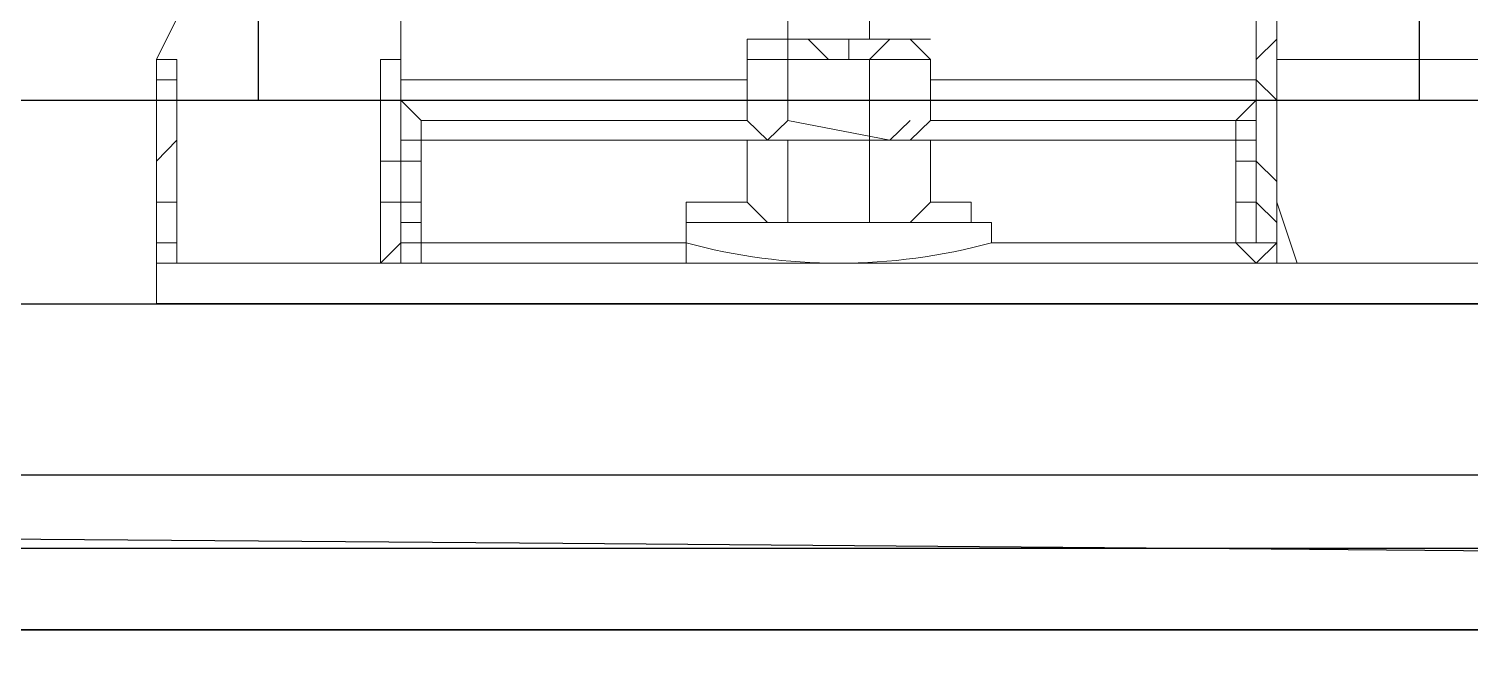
# Model space of a CAD drawing. Header units: millimetres. Extents: x -45 to 90, y -17 to 16.
# Drawn here: x 3.0701 to 3.3945, y 0.706 to 0.8504 of the extents above; entities that cross this region are included whole.
import ezdxf

# ---------------------------------------------------------------- set-up
doc = ezdxf.new("R2010")
doc.units = ezdxf.units.MM
doc.header["$PDMODE"] = 3
doc.layers.add('PDF_Geometry', color=7, linetype='Continuous')

msp = doc.modelspace()

# ---------------------------------------------------------------- linework, layer by layer
at = {"color": 2}
msp.add_line((0, 0.7499999999999999), (53.43249270101111, 0.7499999999999999), dxfattribs=at)
at = {"color": 4}
for centre in [(3.247827668383774, 0), (3.247779592341888, -0.01593720788543578)]:
    msp.add_circle(centre, 1.75, dxfattribs=at)
at = {"color": 2}
msp.add_arc((-0.8299078867111459, -500.0575441314289), 500.8082327987975, 85.23527227767397, 89.90491059240169, dxfattribs=at)
at = {"color": 4}
msp.add_point((3.253106679055592, 1.749992037709408), dxfattribs=at)
at = {"layer": 'PDF_Geometry', "lineweight": 25}
for points in [[(3.121785134642116, 0.8343096835607429), (3.121785134642116, 1.306473955026439), (3.383079925647401, 1.301889835885996), (3.383079925647401, 0.8343096835607429)], [(-0.4813325097465944, 0.8343096835607429), (14.6737653685601, 0.8343096835607429)], [(-0.8068049687180903, 0.7884684921563079), (-0.7472114198923184, 0.7884684921563079), (16.71828250519796, 0.7884684921563079), (16.77787605402374, 0.7884684921563079)], [(9.663323148055198, 0.7107294717329506), (9.250752425415264, 0.7151225859092092), (9.140733566044618, 0.7197067050496523), (9.062803540657079, 0.7197067050496523), (8.5402139586465, 0.7288749433305397), (8.462283933258961, 0.7334590624709841), (8.283503286781656, 0.7334590624709841), (7.682983679383537, 0.7334590624709841), (-0.004584119140449246, 0.7334590624709841)], [(16.09025818295719, 0.430907199201704), (14.54082591348724, 0.4815235147107692), (12.95013657175329, 0.5271737011510197), (10.61223581012703, 0.5867672499767866), (8.278919167641217, 0.6326084413812229), (7.682983679383537, 0.6463607988025547), (3.988183652185959, 0.692201990206991), (0.2979677441288298, 0.7151225859092092), (0.1971171230390733, 0.7151225859092092), (-0.004584119140449246, 0.7151225859092092), (0.1971171230390733, 0.7151225859092092), (7.682983679383537, 0.7151225859092092), (8.278919167641217, 0.7059543476283217), (10.61681992926747, 0.6601131562238867), (12.95013657175329, 0.6005196073981172), (14.54082591348724, 0.554678415993681), (16.09025818295719, 0.5042531054488015), (16.25528647201316, 0.4996689863083584), (16.71369838605752, 0.4815235147107692), (16.7732919348833, 0.4815235147107692)]]:
    msp.add_lwpolyline(points, dxfattribs=at)
at = {"layer": 'PDF_Geometry', "lineweight": 18}
for points in [[(3.24097223229365, 0.8939032323865111), (3.24097223229365, 0.8480620409820749)], [(3.24097223229365, 0.8939032323865111), (3.24097223229365, 0.8480620409820749)], [(3.259308708855428, 0.8480620409820749), (3.259308708855428, 0.8939032323865111)], [(3.259308708855428, 0.8480620409820749), (3.259308708855428, 0.8939032323865111)], [(3.153873968625222, 0.8480620409820749), (3.153873968625222, 0.8526461601225179)], [(3.401416402209178, 0.8434779218416318), (3.401416402209178, 0.8526461601225179), (3.350991091664305, 0.8526461601225179), (3.350991091664305, 0.8480620409820749), (3.350991091664305, 0.8434779218416318), (3.350991091664305, 0.8480620409820749), (3.350991091664305, 0.8526461601225179), (3.401416402209178, 0.8526461601225179)], [(3.23638811315321, 0.8480620409820749), (3.24097223229365, 0.8480620409820749), (3.245556351434099, 0.8480620409820749), (3.250140470574539, 0.8480620409820749), (3.254724589714988, 0.8480620409820749), (3.259308708855428, 0.8480620409820749), (3.263892827995877, 0.8480620409820749), (3.268476947136317, 0.8480620409820749), (3.263892827995877, 0.8480620409820749), (3.259308708855428, 0.8434779218416318), (3.254724589714988, 0.8434779218416318), (3.250140470574539, 0.8434779218416318), (3.245556351434099, 0.8434779218416318), (3.24097223229365, 0.8434779218416318), (3.24097223229365, 0.8480620409820749)], [(3.23638811315321, 0.8480620409820749), (3.24097223229365, 0.8480620409820749), (3.245556351434099, 0.8480620409820749), (3.250140470574539, 0.8480620409820749), (3.254724589714988, 0.8480620409820749), (3.259308708855428, 0.8480620409820749), (3.263892827995877, 0.8480620409820749), (3.268476947136317, 0.8480620409820749), (3.263892827995877, 0.8480620409820749), (3.259308708855428, 0.8434779218416318), (3.254724589714988, 0.8434779218416318), (3.250140470574539, 0.8434779218416318), (3.245556351434099, 0.8434779218416318), (3.24097223229365, 0.8434779218416318), (3.24097223229365, 0.8480620409820749)], [(3.24097223229365, 0.8480620409820749), (3.245556351434099, 0.8480620409820749), (3.250140470574539, 0.8480620409820749), (3.254724589714988, 0.8480620409820749), (3.259308708855428, 0.8480620409820749), (3.263892827995877, 0.8480620409820749), (3.259308708855428, 0.8480620409820749), (3.254724589714988, 0.8480620409820749), (3.254724589714988, 0.8434779218416318), (3.250140470574539, 0.8434779218416318), (3.245556351434099, 0.8480620409820749)], [(3.24097223229365, 0.8480620409820749), (3.245556351434099, 0.8480620409820749), (3.250140470574539, 0.8480620409820749), (3.254724589714988, 0.8480620409820749), (3.259308708855428, 0.8480620409820749), (3.263892827995877, 0.8480620409820749), (3.259308708855428, 0.8480620409820749), (3.254724589714988, 0.8480620409820749), (3.254724589714988, 0.8434779218416318), (3.250140470574539, 0.8434779218416318), (3.245556351434099, 0.8480620409820749)], [(3.268476947136317, 0.8480620409820749), (3.273061066276766, 0.8434779218416318), (3.268476947136317, 0.8434779218416318), (3.259308708855428, 0.8434779218416318), (3.268476947136317, 0.8434779218416318), (3.273061066276766, 0.8434779218416318), (3.268476947136317, 0.8480620409820749), (3.273061066276766, 0.8480620409820749)], [(3.263892827995877, 0.8253324502440424), (3.268476947136317, 0.8297255644202999), (3.263892827995877, 0.8253324502440424), (3.24097223229365, 0.8297255644202999), (3.24097223229365, 0.8434779218416318), (3.24097223229365, 0.8297255644202999)], [(3.0988645389399, 0.8388938027011873), (3.0988645389399, 0.8343096835607429), (3.0988645389399, 0.8113890878585259), (3.0988645389399, 0.8022208495776374), (3.103448658080348, 0.8022208495776374), (3.0988645389399, 0.8022208495776374), (3.0988645389399, 0.8113890878585259), (3.103448658080348, 0.8113890878585259), (3.0988645389399, 0.8113890878585259), (3.0988645389399, 0.8343096835607429), (3.0988645389399, 0.8388938027011873), (3.103448658080348, 0.8388938027011873), (3.0988645389399, 0.8388938027011873), (3.103448658080348, 0.8388938027011873), (3.0988645389399, 0.8388938027011873), (3.103448658080348, 0.8388938027011873)], [(3.231803994012761, 0.8388938027011873), (3.153873968625222, 0.8388938027011873)], [(3.231803994012761, 0.8388938027011873), (3.153873968625222, 0.8388938027011873)], [(3.346406972523856, 0.8388938027011873), (3.273061066276766, 0.8388938027011873)], [(3.346406972523856, 0.8388938027011873), (3.273061066276766, 0.8388938027011873)], [(3.103448658080348, 0.8343096835607429), (3.0988645389399, 0.8343096835607429)], [(3.341822853383416, 0.8022208495776374), (3.346406972523856, 0.7976367304371954), (3.350991091664305, 0.8022208495776374), (3.346406972523856, 0.8022208495776374), (3.346406972523856, 0.8068049687180817), (3.346406972523856, 0.8113890878585259), (3.341822853383416, 0.8113890878585259), (3.341822853383416, 0.8205573261394136), (3.346406972523856, 0.8205573261394136), (3.346406972523856, 0.8297255644202999), (3.346406972523856, 0.8343096835607429), (3.350991091664305, 0.8343096835607429), (3.346406972523856, 0.8343096835607429), (3.350991091664305, 0.8343096835607429), (3.346406972523856, 0.8343096835607429), (3.350991091664305, 0.8343096835607429), (3.350991091664305, 0.8297255644202999), (3.350991091664305, 0.8253324502440424), (3.350991091664305, 0.8159732069989692), (3.346406972523856, 0.8205573261394136), (3.346406972523856, 0.8113890878585259), (3.341822853383416, 0.8113890878585259), (3.341822853383416, 0.8022208495776374), (3.346406972523856, 0.8022208495776374), (3.346406972523856, 0.8068049687180817), (3.346406972523856, 0.8022208495776374), (3.341822853383416, 0.8022208495776374), (3.346406972523856, 0.8022208495776374)], [(3.355575210804744, 0.7976367304371954), (3.350991091664305, 0.7976367304371954), (3.350991091664305, 0.8022208495776374), (3.350991091664305, 0.7976367304371954), (3.355575210804744, 0.7976367304371954), (3.350991091664305, 0.8113890878585259), (3.350991091664305, 0.8159732069989692), (3.350991091664305, 0.8205573261394136), (3.350991091664305, 0.8297255644202999), (3.350991091664305, 0.8343096835607429), (3.350991091664305, 0.8297255644202999), (3.350991091664305, 0.8205573261394136), (3.350991091664305, 0.8159732069989692), (3.350991091664305, 0.8113890878585259)], [(3.153873968625222, 0.8297255644202999), (3.153873968625222, 0.8253324502440424), (3.158458087765671, 0.8253324502440424), (3.158458087765671, 0.8205573261394136), (3.158458087765671, 0.8253324502440424), (3.153873968625222, 0.8253324502440424)], [(3.163042206906111, 0.8297255644202999), (3.158458087765671, 0.8297255644202999)], [(3.163042206906111, 0.8297255644202999), (3.158458087765671, 0.8297255644202999)], [(3.163042206906111, 0.8297255644202999), (3.158458087765671, 0.8297255644202999)], [(3.346406972523856, 0.8297255644202999), (3.341822853383416, 0.8297255644202999)], [(3.231803994012761, 0.8113890878585259), (3.227219874872322, 0.8113890878585259), (3.222635755731873, 0.8113890878585259), (3.218051636591433, 0.8113890878585259), (3.218051636591433, 0.8068049687180817), (3.222635755731873, 0.8068049687180817), (3.227219874872322, 0.8068049687180817), (3.231803994012761, 0.8068049687180817), (3.23638811315321, 0.8068049687180817), (3.24097223229365, 0.8068049687180817), (3.245556351434099, 0.8068049687180817), (3.250140470574539, 0.8068049687180817), (3.254724589714988, 0.8068049687180817), (3.259308708855428, 0.8068049687180817), (3.263892827995877, 0.8068049687180817), (3.268476947136317, 0.8068049687180817), (3.273061066276766, 0.8068049687180817), (3.277645185417205, 0.8068049687180817), (3.282229304557645, 0.8068049687180817), (3.286813423698093, 0.8068049687180817), (3.282229304557645, 0.8068049687180817), (3.282229304557645, 0.8113890878585259), (3.277645185417205, 0.8113890878585259), (3.273061066276766, 0.8113890878585259), (3.277645185417205, 0.8113890878585259), (3.282229304557645, 0.8113890878585259), (3.282229304557645, 0.8068049687180817), (3.286813423698093, 0.8068049687180817), (3.286813423698093, 0.8022208495776374), (3.286813423698093, 0.8068049687180817), (3.282229304557645, 0.8068049687180817), (3.277645185417205, 0.8068049687180817), (3.273061066276766, 0.8068049687180817), (3.268476947136317, 0.8068049687180817), (3.263892827995877, 0.8068049687180817), (3.259308708855428, 0.8068049687180817), (3.254724589714988, 0.8068049687180817), (3.250140470574539, 0.8068049687180817), (3.245556351434099, 0.8068049687180817), (3.24097223229365, 0.8068049687180817), (3.23638811315321, 0.8068049687180817), (3.231803994012761, 0.8068049687180817), (3.227219874872322, 0.8068049687180817), (3.222635755731873, 0.8068049687180817), (3.218051636591433, 0.8068049687180817), (3.218051636591433, 0.8113890878585259), (3.222635755731873, 0.8113890878585259), (3.227219874872322, 0.8113890878585259), (3.231803994012761, 0.8113890878585259), (3.231803994012761, 0.8253324502440424), (3.231803994012761, 0.8113890878585259), (3.23638811315321, 0.8068049687180817), (3.24097223229365, 0.8068049687180817), (3.23638811315321, 0.8068049687180817)], [(3.23638811315321, 0.8253324502440424), (3.24097223229365, 0.8253324502440424), (3.245556351434099, 0.8253324502440424), (3.250140470574539, 0.8253324502440424), (3.254724589714988, 0.8253324502440424), (3.259308708855428, 0.8253324502440424), (3.263892827995877, 0.8253324502440424), (3.259308708855428, 0.8253324502440424), (3.254724589714988, 0.8253324502440424), (3.250140470574539, 0.8253324502440424), (3.245556351434099, 0.8253324502440424), (3.24097223229365, 0.8253324502440424)], [(3.23638811315321, 0.8253324502440424), (3.24097223229365, 0.8253324502440424), (3.245556351434099, 0.8253324502440424), (3.250140470574539, 0.8253324502440424), (3.254724589714988, 0.8253324502440424), (3.259308708855428, 0.8253324502440424), (3.263892827995877, 0.8253324502440424), (3.259308708855428, 0.8253324502440424), (3.254724589714988, 0.8253324502440424), (3.250140470574539, 0.8253324502440424), (3.245556351434099, 0.8253324502440424), (3.24097223229365, 0.8253324502440424)], [(3.263892827995877, 0.8068049687180817), (3.268476947136317, 0.8068049687180817), (3.263892827995877, 0.8068049687180817), (3.24097223229365, 0.8068049687180817), (3.24097223229365, 0.8253324502440424), (3.24097223229365, 0.8068049687180817)], [(3.273061066276766, 0.8253324502440424), (3.273061066276766, 0.8113890878585259), (3.268476947136317, 0.8068049687180817), (3.259308708855428, 0.8068049687180817), (3.259308708855428, 0.8253324502440424), (3.268476947136317, 0.8253324502440424), (3.273061066276766, 0.8253324502440424), (3.268476947136317, 0.8253324502440424)], [(3.163042206906111, 0.8022208495776374), (3.158458087765671, 0.8022208495776374), (3.158458087765671, 0.8113890878585259), (3.153873968625222, 0.8113890878585259), (3.153873968625222, 0.8205573261394136), (3.153873968625222, 0.8159732069989692), (3.153873968625222, 0.8205573261394136), (3.149289849484783, 0.8205573261394136), (3.153873968625222, 0.8205573261394136), (3.153873968625222, 0.8159732069989692), (3.153873968625222, 0.8113890878585259), (3.158458087765671, 0.8113890878585259), (3.158458087765671, 0.8022208495776374)], [(3.153873968625222, 0.8068049687180817), (3.153873968625222, 0.8022208495776374), (3.158458087765671, 0.8022208495776374), (3.158458087765671, 0.8068049687180817)], [(3.218051636591433, 0.8022208495776374), (3.218051636591433, 0.7976367304371954), (3.222635755731873, 0.7976367304371954), (3.218051636591433, 0.7976367304371954), (3.218051636591433, 0.8022208495776374), (3.218051636591433, 0.8068049687180817)], [(3.23638811315321, 0.8068049687180817), (3.24097223229365, 0.8068049687180817), (3.245556351434099, 0.8068049687180817), (3.250140470574539, 0.8068049687180817), (3.254724589714988, 0.8068049687180817), (3.259308708855428, 0.8068049687180817), (3.263892827995877, 0.8068049687180817), (3.259308708855428, 0.8068049687180817), (3.254724589714988, 0.8068049687180817), (3.250140470574539, 0.8068049687180817), (3.245556351434099, 0.8068049687180817), (3.24097223229365, 0.8068049687180817), (3.23638811315321, 0.8068049687180817), (3.231803994012761, 0.8068049687180817)], [(3.153873968625222, 0.7976367304371954), (3.149289849484783, 0.7976367304371954), (3.153873968625222, 0.8022208495776374), (3.149289849484783, 0.7976367304371954)], [(3.286813423698093, 0.8022208495776374), (3.341822853383416, 0.8022208495776374)], [(3.222635755731873, 0.7976367304371954), (3.218051636591433, 0.7976367304371954)], [(3.291397542838533, 0.7976367304371954), (3.286813423698093, 0.7976367304371954)], [(3.291397542838533, 0.7976367304371954), (3.286813423698093, 0.7976367304371954)]]:
    msp.add_lwpolyline(points, close=True, dxfattribs=at)
for points in [[(3.149289849484783, 0.8434779218416318), (3.149289849484783, 0.8343096835607429), (3.149289849484783, 0.8297255644202999), (3.149289849484783, 0.8205573261394136), (3.149289849484783, 0.8159732069989692), (3.149289849484783, 0.8113890878585259), (3.149289849484783, 0.7976367304371954), (3.103448658080348, 0.7976367304371954), (3.0988645389399, 0.7976367304371954), (3.0988645389399, 0.8022208495776374), (3.0988645389399, 0.7976367304371954), (3.0988645389399, 0.8205573261394136), (3.103448658080348, 0.8253324502440424), (3.103448658080348, 0.8434779218416318), (3.103448658080348, 0.8253324502440424), (3.0988645389399, 0.8205573261394136), (3.0988645389399, 0.7976367304371954), (3.103448658080348, 0.7976367304371954), (3.0988645389399, 0.7976367304371954), (3.0988645389399, 0.7884684921563079), (3.0988645389399, 0.7976367304371954), (3.103448658080348, 0.7976367304371954), (3.149289849484783, 0.7976367304371954), (3.149289849484783, 0.8113890878585259), (3.149289849484783, 0.8159732069989692), (3.149289849484783, 0.8205573261394136), (3.149289849484783, 0.8297255644202999), (3.149289849484783, 0.8343096835607429), (3.149289849484783, 0.8434779218416318), (3.153873968625222, 0.8434779218416318), (3.153873968625222, 0.8480620409820749), (3.153873968625222, 0.8388938027011873), (3.153873968625222, 0.8343096835607429), (3.153873968625222, 0.8434779218416318), (3.153873968625222, 0.8847349941056247)], [(3.153873968625222, 0.8847349941056247), (3.153873968625222, 0.8434779218416318), (3.153873968625222, 0.8343096835607429), (3.158458087765671, 0.8343096835607429), (3.153873968625222, 0.8343096835607429), (3.231803994012761, 0.8343096835607429), (3.153873968625222, 0.8343096835607429), (3.158458087765671, 0.8343096835607429)], [(3.396832283068729, 0.8434779218416318), (3.350991091664305, 0.8434779218416318), (3.350991091664305, 0.8343096835607429), (3.346406972523856, 0.8343096835607429), (3.346406972523856, 0.8434779218416318), (3.346406972523856, 0.8801508749651804), (3.350991091664305, 0.8801508749651804), (3.346406972523856, 0.8572302792629622), (3.346406972523856, 0.8526461601225179), (3.346406972523856, 0.8434779218416318), (3.346406972523856, 0.8388938027011873), (3.350991091664305, 0.8343096835607429), (3.346406972523856, 0.8343096835607429), (3.346406972523856, 0.8434779218416318), (3.346406972523856, 0.8801508749651804), (3.350991091664305, 0.8801508749651804), (3.346406972523856, 0.8572302792629622), (3.346406972523856, 0.8526461601225179), (3.346406972523856, 0.8434779218416318)], [(3.103448658080348, 0.8526461601225179), (3.0988645389399, 0.8434779218416318), (3.103448658080348, 0.8526461601225179)], [(3.153873968625222, 0.8526461601225179), (3.153873968625222, 0.8480620409820749), (3.153873968625222, 0.8526461601225179)], [(3.149289849484783, 0.8434779218416318), (3.153873968625222, 0.8434779218416318), (3.153873968625222, 0.8480620409820749), (3.153873968625222, 0.8388938027011873), (3.153873968625222, 0.8343096835607429), (3.153873968625222, 0.8297255644202999), (3.153873968625222, 0.8205573261394136), (3.158458087765671, 0.8205573261394136), (3.158458087765671, 0.8113890878585259), (3.153873968625222, 0.8113890878585259), (3.153873968625222, 0.8068049687180817), (3.153873968625222, 0.8022208495776374), (3.153873968625222, 0.8113890878585259), (3.149289849484783, 0.8113890878585259), (3.153873968625222, 0.8113890878585259), (3.153873968625222, 0.8022208495776374), (3.153873968625222, 0.8068049687180817), (3.153873968625222, 0.8113890878585259), (3.158458087765671, 0.8113890878585259), (3.158458087765671, 0.8205573261394136), (3.153873968625222, 0.8205573261394136), (3.153873968625222, 0.8297255644202999), (3.153873968625222, 0.8343096835607429), (3.158458087765671, 0.8343096835607429), (3.153873968625222, 0.8343096835607429), (3.158458087765671, 0.8343096835607429)], [(3.231803994012761, 0.8480620409820749), (3.23638811315321, 0.8480620409820749)], [(3.231803994012761, 0.8480620409820749), (3.231803994012761, 0.8434779218416318), (3.23638811315321, 0.8434779218416318), (3.24097223229365, 0.8434779218416318), (3.259308708855428, 0.8434779218416318)], [(3.231803994012761, 0.8480620409820749), (3.23638811315321, 0.8480620409820749)], [(3.231803994012761, 0.8480620409820749), (3.231803994012761, 0.8434779218416318), (3.23638811315321, 0.8434779218416318), (3.24097223229365, 0.8434779218416318), (3.259308708855428, 0.8434779218416318)], [(3.346406972523856, 0.8434779218416318), (3.350991091664305, 0.8480620409820749), (3.346406972523856, 0.8434779218416318), (3.346406972523856, 0.8388938027011873), (3.350991091664305, 0.8343096835607429), (3.346406972523856, 0.8343096835607429), (3.341822853383416, 0.8297255644202999), (3.273061066276766, 0.8297255644202999), (3.273061066276766, 0.8434779218416318), (3.273061066276766, 0.8297255644202999), (3.341822853383416, 0.8297255644202999), (3.273061066276766, 0.8297255644202999), (3.341822853383416, 0.8297255644202999), (3.341822853383416, 0.8253324502440424)], [(3.103448658080348, 0.8434779218416318), (3.0988645389399, 0.8434779218416318), (3.0988645389399, 0.8205573261394136)], [(3.103448658080348, 0.8434779218416318), (3.0988645389399, 0.8434779218416318), (3.0988645389399, 0.8205573261394136)], [(3.24097223229365, 0.8297255644202999), (3.23638811315321, 0.8253324502440424), (3.231803994012761, 0.8297255644202999), (3.231803994012761, 0.8434779218416318), (3.231803994012761, 0.8297255644202999), (3.158458087765671, 0.8297255644202999), (3.153873968625222, 0.8343096835607429), (3.158458087765671, 0.8343096835607429), (3.153873968625222, 0.8343096835607429), (3.158458087765671, 0.8297255644202999), (3.158458087765671, 0.8253324502440424), (3.231803994012761, 0.8253324502440424), (3.23638811315321, 0.8253324502440424), (3.231803994012761, 0.8297255644202999), (3.23638811315321, 0.8253324502440424), (3.231803994012761, 0.8253324502440424), (3.23638811315321, 0.8253324502440424), (3.24097223229365, 0.8253324502440424), (3.259308708855428, 0.8253324502440424), (3.259308708855428, 0.8068049687180817), (3.268476947136317, 0.8068049687180817), (3.273061066276766, 0.8113890878585259), (3.273061066276766, 0.8253324502440424), (3.268476947136317, 0.8253324502440424), (3.273061066276766, 0.8253324502440424), (3.268476947136317, 0.8253324502440424), (3.259308708855428, 0.8253324502440424), (3.24097223229365, 0.8253324502440424), (3.23638811315321, 0.8253324502440424), (3.231803994012761, 0.8253324502440424), (3.158458087765671, 0.8253324502440424), (3.158458087765671, 0.8297255644202999), (3.153873968625222, 0.8343096835607429), (3.153873968625222, 0.8297255644202999), (3.153873968625222, 0.8253324502440424), (3.153873968625222, 0.8159732069989692), (3.153873968625222, 0.8113890878585259), (3.153873968625222, 0.8205573261394136), (3.153873968625222, 0.8159732069989692), (3.153873968625222, 0.8253324502440424), (3.153873968625222, 0.8297255644202999), (3.153873968625222, 0.8343096835607429), (3.149289849484783, 0.8343096835607429), (3.153873968625222, 0.8343096835607429)], [(3.259308708855428, 0.8253324502440424), (3.259308708855428, 0.8434779218416318)], [(3.259308708855428, 0.8253324502440424), (3.259308708855428, 0.8434779218416318)], [(3.346406972523856, 0.8343096835607429), (3.341822853383416, 0.8297255644202999), (3.346406972523856, 0.8297255644202999), (3.346406972523856, 0.8343096835607429), (3.346406972523856, 0.8297255644202999), (3.341822853383416, 0.8297255644202999), (3.346406972523856, 0.8297255644202999), (3.346406972523856, 0.8343096835607429), (3.350991091664305, 0.8343096835607429), (3.350991091664305, 0.8434779218416318), (3.396832283068729, 0.8434779218416318), (3.396832283068729, 0.8205573261394136), (3.401416402209178, 0.7976367304371954), (3.355575210804744, 0.7976367304371954), (3.401416402209178, 0.7976367304371954), (3.401416402209178, 0.8022208495776374), (3.406000521349617, 0.8022208495776374), (3.401416402209178, 0.8022208495776374), (3.401416402209178, 0.8113890878585259), (3.406000521349617, 0.8113890878585259), (3.401416402209178, 0.8113890878585259), (3.401416402209178, 0.8297255644202999), (3.406000521349617, 0.8297255644202999), (3.401416402209178, 0.8297255644202999)], [(3.153873968625222, 0.8343096835607429), (3.158458087765671, 0.8297255644202999), (3.153873968625222, 0.8343096835607429)], [(3.153873968625222, 0.8343096835607429), (3.158458087765671, 0.8297255644202999)], [(3.153873968625222, 0.8343096835607429), (3.158458087765671, 0.8297255644202999), (3.153873968625222, 0.8343096835607429)], [(3.350991091664305, 0.8343096835607429), (3.346406972523856, 0.8343096835607429), (3.346406972523856, 0.8297255644202999), (3.346406972523856, 0.8205573261394136), (3.341822853383416, 0.8205573261394136), (3.341822853383416, 0.8253324502440424), (3.346406972523856, 0.8253324502440424), (3.346406972523856, 0.8297255644202999), (3.346406972523856, 0.8253324502440424), (3.341822853383416, 0.8253324502440424), (3.268476947136317, 0.8253324502440424), (3.341822853383416, 0.8253324502440424), (3.341822853383416, 0.8297255644202999), (3.346406972523856, 0.8297255644202999), (3.341822853383416, 0.8297255644202999), (3.346406972523856, 0.8297255644202999), (3.341822853383416, 0.8297255644202999), (3.346406972523856, 0.8297255644202999), (3.346406972523856, 0.8343096835607429), (3.273061066276766, 0.8343096835607429), (3.346406972523856, 0.8343096835607429), (3.346406972523856, 0.8297255644202999), (3.341822853383416, 0.8297255644202999), (3.346406972523856, 0.8297255644202999), (3.346406972523856, 0.8343096835607429)], [(3.350991091664305, 0.8343096835607429), (3.350991091664305, 0.8297255644202999), (3.350991091664305, 0.8253324502440424), (3.350991091664305, 0.8159732069989692), (3.346406972523856, 0.8205573261394136), (3.346406972523856, 0.8113890878585259), (3.350991091664305, 0.8068049687180817), (3.350991091664305, 0.8113890878585259), (3.350991091664305, 0.8159732069989692), (3.350991091664305, 0.8205573261394136), (3.350991091664305, 0.8159732069989692), (3.350991091664305, 0.8113890878585259), (3.350991091664305, 0.8068049687180817), (3.346406972523856, 0.8113890878585259), (3.346406972523856, 0.8068049687180817), (3.346406972523856, 0.8022208495776374), (3.350991091664305, 0.8022208495776374), (3.346406972523856, 0.7976367304371954), (3.341822853383416, 0.8022208495776374), (3.346406972523856, 0.8022208495776374), (3.346406972523856, 0.8068049687180817), (3.346406972523856, 0.8022208495776374), (3.341822853383416, 0.8022208495776374), (3.341822853383416, 0.8113890878585259), (3.341822853383416, 0.8205573261394136), (3.341822853383416, 0.8253324502440424)], [(3.158458087765671, 0.8297255644202999), (3.163042206906111, 0.8297255644202999)], [(3.158458087765671, 0.8297255644202999), (3.163042206906111, 0.8297255644202999)], [(3.231803994012761, 0.8297255644202999), (3.158458087765671, 0.8297255644202999), (3.231803994012761, 0.8297255644202999)], [(3.158458087765671, 0.8297255644202999), (3.231803994012761, 0.8297255644202999)], [(3.158458087765671, 0.8297255644202999), (3.163042206906111, 0.8297255644202999)], [(3.158458087765671, 0.8297255644202999), (3.163042206906111, 0.8297255644202999)], [(3.158458087765671, 0.8297255644202999), (3.163042206906111, 0.8297255644202999)], [(3.158458087765671, 0.8297255644202999), (3.163042206906111, 0.8297255644202999)], [(3.231803994012761, 0.8297255644202999), (3.158458087765671, 0.8297255644202999), (3.231803994012761, 0.8297255644202999)], [(3.24097223229365, 0.8297255644202999), (3.23638811315321, 0.8253324502440424), (3.231803994012761, 0.8297255644202999)], [(3.273061066276766, 0.8297255644202999), (3.268476947136317, 0.8253324502440424), (3.259308708855428, 0.8253324502440424)], [(3.273061066276766, 0.8297255644202999), (3.268476947136317, 0.8253324502440424), (3.259308708855428, 0.8253324502440424)], [(3.341822853383416, 0.8297255644202999), (3.273061066276766, 0.8297255644202999)], [(3.273061066276766, 0.8297255644202999), (3.341822853383416, 0.8297255644202999)], [(3.341822853383416, 0.8297255644202999), (3.346406972523856, 0.8297255644202999)], [(3.341822853383416, 0.8297255644202999), (3.346406972523856, 0.8297255644202999)], [(3.103448658080348, 0.7976367304371954), (3.103448658080348, 0.8253324502440424)], [(3.103448658080348, 0.7976367304371954), (3.103448658080348, 0.8253324502440424)], [(3.350991091664305, 0.8113890878585259), (3.350991091664305, 0.8068049687180817), (3.350991091664305, 0.8022208495776374)], [(3.350991091664305, 0.8113890878585259), (3.350991091664305, 0.8068049687180817), (3.350991091664305, 0.8022208495776374)], [(3.153873968625222, 0.8068049687180817), (3.153873968625222, 0.8022208495776374), (3.158458087765671, 0.8022208495776374)], [(3.158458087765671, 0.8022208495776374), (3.158458087765671, 0.8068049687180817), (3.153873968625222, 0.8068049687180817)], [(3.153873968625222, 0.8022208495776374), (3.153873968625222, 0.7976367304371954), (3.158458087765671, 0.7976367304371954)], [(3.153873968625222, 0.8022208495776374), (3.153873968625222, 0.7976367304371954), (3.158458087765671, 0.7976367304371954)], [(3.158458087765671, 0.8022208495776374), (3.218051636591433, 0.8022208495776374)], [(3.158458087765671, 0.7976367304371954), (3.158458087765671, 0.8022208495776374)], [(3.218051636591433, 0.8022208495776374), (3.158458087765671, 0.8022208495776374)], [(3.158458087765671, 0.8022208495776374), (3.218051636591433, 0.8022208495776374)], [(3.158458087765671, 0.7976367304371954), (3.158458087765671, 0.8022208495776374)], [(3.218051636591433, 0.8022208495776374), (3.158458087765671, 0.8022208495776374)], [(3.286813423698093, 0.8022208495776374), (3.341822853383416, 0.8022208495776374)], [(3.341822853383416, 0.8022208495776374), (3.286813423698093, 0.8022208495776374)], [(3.0988645389399, 0.7976367304371954), (3.401416402209178, 0.7976367304371954), (3.0988645389399, 0.7976367304371954)], [(3.0988645389399, 0.7976367304371954), (3.401416402209178, 0.7976367304371954), (3.0988645389399, 0.7976367304371954)], [(3.103448658080348, 0.7976367304371954), (3.108032777220788, 0.7976367304371954)], [(3.103448658080348, 0.7976367304371954), (3.108032777220788, 0.7976367304371954)], [(3.286813423698093, 0.7976367304371954), (3.291397542838533, 0.7976367304371954)], [(3.286813423698093, 0.7976367304371954), (3.291397542838533, 0.7976367304371954)], [(3.286813423698093, 0.7976367304371954), (3.291397542838533, 0.7976367304371954)], [(3.286813423698093, 0.7976367304371954), (3.291397542838533, 0.7976367304371954)], [(3.286813423698093, 0.7976367304371954), (3.291397542838533, 0.7976367304371954)], [(3.286813423698093, 0.7976367304371954), (3.291397542838533, 0.7976367304371954)]]:
    msp.add_lwpolyline(points, dxfattribs=at)
at = {"layer": 'PDF_Geometry', "lineweight": 25}
for points in [[(3.0988645389399, 0.7884684921563079), (3.401416402209178, 0.7884684921563079)], [(3.83232360141088, 0.7151225859092092), (3.424336997911395, 0.7151225859092092), (2.897163296760377, 0.7151225859092092), (2.672541458878647, 0.7151225859092092)]]:
    msp.add_lwpolyline(points, close=True, dxfattribs=at)
at = {"layer": 'PDF_Geometry', "lineweight": 9}
msp.add_lwpolyline([(3.163042206906111, 0.7151225859092092), (3.158458087765671, 0.7151225859092092)], close=True, dxfattribs=at)
at = {"layer": 'PDF_Geometry', "lineweight": 18}
msp.add_arc((3.252432530144143, 0.9282841259395996), 0.1306674997414451, 254.744881297176, 285.255118703349, dxfattribs=at)
msp.add_arc((3.252432530144143, 0.9282841259395996), 0.1306674997414451, 254.744881297176, 285.255118703349, dxfattribs=at)

doc.saveas('drawing.dxf')
